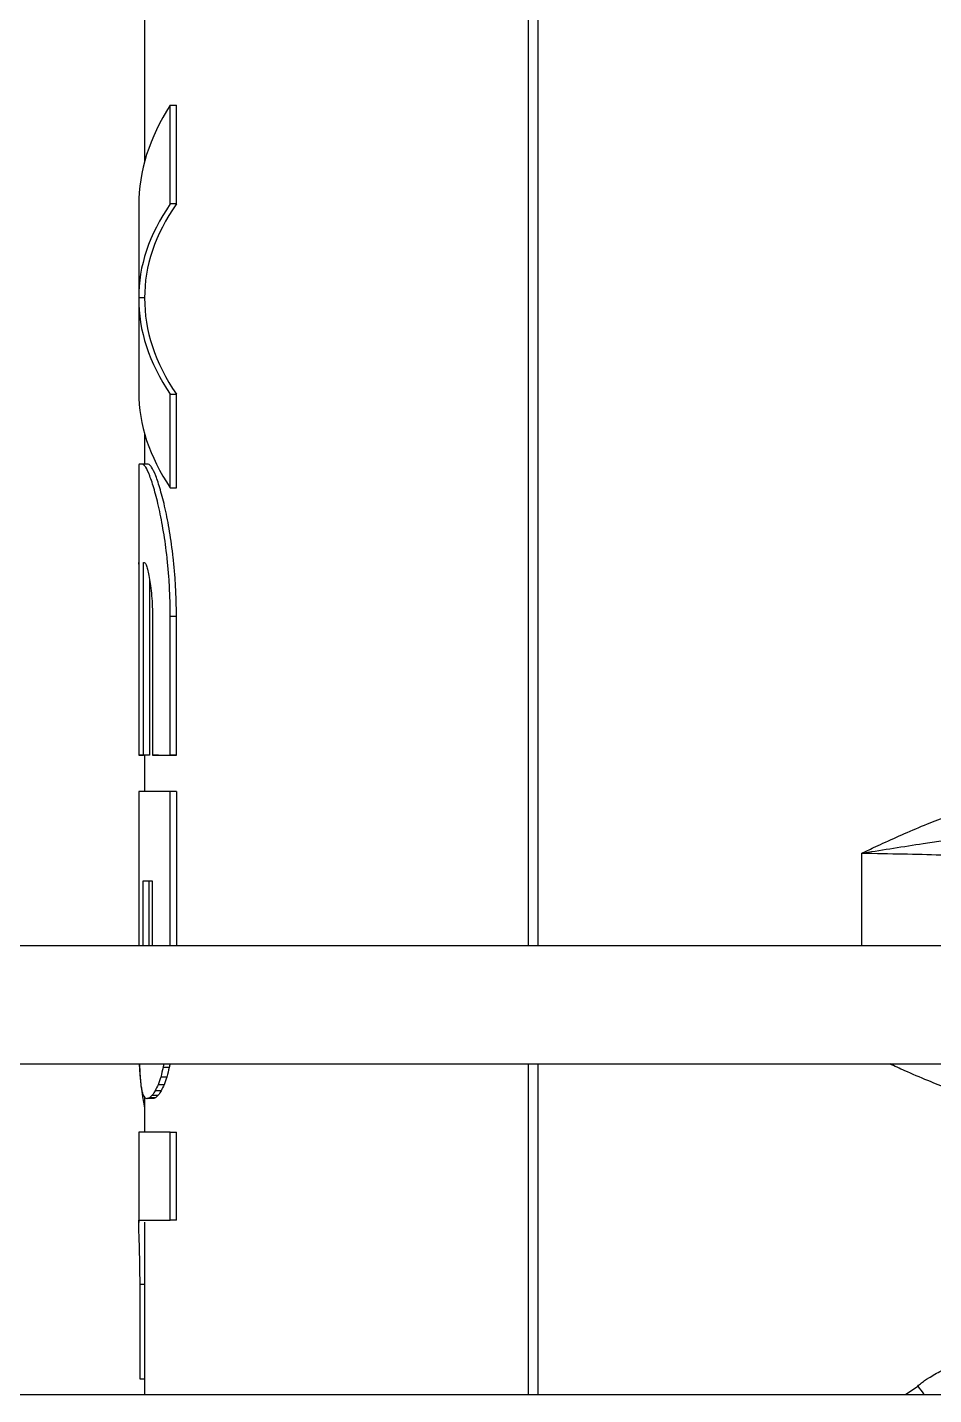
# Model space of a CAD drawing. Header units: centimetres. Extents: x 470464 to 524273, y 49611 to 59074.
# Drawn here: x 488080.68 to 488088.35, y 53981.16 to 53992.74 of the extents above; entities that cross this region are included whole.
import ezdxf

# ---------------------------------------------------------------- set-up
doc = ezdxf.new("R2010")
doc.units = ezdxf.units.CM
doc.header["$MEASUREMENT"] = 0
doc.layers.add('vinç', color=7, linetype='Continuous')

# ---------------------------------------------------------------- blocks, each defined once
blk = doc.blocks.new('fdtrhrghrtsehserhtr')
at = {"color": 2, "linetype": 'Continuous', "lineweight": 25}
for p, q in [((427562.018, 71738.973), (427562.018, 71779.024)), ((427563.018, 71738.973), (427563.018, 71779.024)), ((427565.818, 71738.973), (427565.818, 71779.024)), ((427565.818, 71749.378), (427565.745, 71749.482)), ((427562.018, 71749.008), (427561.235, 71749.008)), ((427544.858, 71746.267), (427562.018, 71746.267)), ((427562.018, 71746.189), (427544.867, 71746.189)), ((427563.018, 71746.267), (427565.818, 71746.267)), ((427565.818, 71746.189), (427563.018, 71746.189)), ((427555.74, 71743.208), (427554.904, 71743.208)), ((427554.904, 71743.156), (427554.904, 71743.208)), ((427555.74, 71743.156), (427554.904, 71743.156)), ((427555.74, 71743.208), (427555.74, 71743.156)), ((427558.142, 71743.208), (427557.351, 71743.208)), ((427557.351, 71743.156), (427557.351, 71743.208)), ((427558.142, 71743.156), (427557.351, 71743.156)), ((427558.142, 71743.156), (427558.142, 71743.208)), ((427560.405, 71743.208), (427559.229, 71743.208)), ((427559.229, 71743.156), (427559.229, 71743.208)), ((427560.405, 71743.156), (427559.229, 71743.156)), ((427560.405, 71743.208), (427560.405, 71743.156)), ((427560.714, 71743.208), (427562.018, 71743.208)), ((427560.714, 71743.208), (427560.714, 71743.156)), ((427562.018, 71743.156), (427560.714, 71743.156)), ((427560.714, 71743.156), (427560.714, 71742.889)), ((427564.342, 71743.208), (427563.597, 71743.208)), ((427563.597, 71743.156), (427563.597, 71743.208)), ((427564.342, 71743.156), (427563.597, 71743.156)), ((427563.597, 71743.156), (427563.597, 71742.891)), ((427564.342, 71743.208), (427564.342, 71743.156)), ((427564.342, 71742.89), (427564.342, 71743.156)), ((427560.405, 71743.057), (427560.405, 71743.007)), ((427563.049, 71743.147), (427563.049, 71743.096)), ((427563.13, 71743.127), (427563.13, 71743.075)), ((427563.195, 71743.104), (427563.195, 71743.053)), ((427563.246, 71743.08), (427563.246, 71743.029)), ((427563.283, 71743.004), (427563.283, 71743.055)), ((427553.972, 71742.939), (427555.381, 71742.939)), ((427556.527, 71742.939), (427556.545, 71742.939)), ((427556.536, 71742.939), (427556.536, 71742.889)), ((427557.686, 71742.939), (427557.944, 71742.939)), ((427557.944, 71742.97), (427557.944, 71742.92)), ((427558.775, 71742.93), (427558.775, 71742.934)), ((427560.405, 71742.93), (427558.775, 71742.93)), ((427558.916, 71742.98), (427560.405, 71742.98)), ((427559.269, 71743.007), (427560.405, 71743.007)), ((427560.405, 71742.98), (427560.405, 71742.93)), ((427560.405, 71742.94), (427560.405, 71742.89)), ((427560.405, 71742.939), (427560.714, 71742.939)), ((427561.468, 71743.004), (427562.018, 71743.004)), ((427561.468, 71742.926), (427561.468, 71743.004)), ((427561.468, 71742.976), (427562.018, 71742.976)), ((427562.018, 71742.926), (427561.468, 71742.926)), ((427563.301, 71742.939), (427563.597, 71742.939)), ((427563.305, 71743.03), (427563.305, 71742.979)), ((427563.311, 71743.018), (427563.311, 71742.967)), ((427563.312, 71743.012), (427563.312, 71742.961)), ((427564.359, 71742.939), (427565.818, 71742.939)), ((427564.887, 71742.939), (427564.887, 71742.9)), ((427565.686, 71742.939), (427565.686, 71742.9)), ((427555.749, 71742.889), (427556.527, 71742.889)), ((427556.545, 71742.889), (427557.334, 71742.889)), ((427557.973, 71742.889), (427558.789, 71742.889)), ((427558.775, 71742.89), (427560.405, 71742.89)), ((427558.775, 71742.89), (427558.775, 71742.89)), ((427558.775, 71742.89), (427558.775, 71742.89)), ((427560.714, 71742.889), (427561.463, 71742.889)), ((427561.463, 71742.889), (427562.018, 71742.889)), ((427561.463, 71742.889), (427561.463, 71742.889)), ((427563.597, 71742.891), (427563.611, 71742.89)), ((427563.597, 71742.889), (427564.362, 71742.889)), ((427565.686, 71742.9), (427564.887, 71742.9))]:
    blk.add_line(p, q, dxfattribs=at)
at = {"color": 2, "linetype": 'Continuous', "lineweight": 25, "flags": 128}
for points in [[(427560.405, 71743.057), (427560.405, 71743.073), (427560.405, 71743.089), (427560.405, 71743.107), (427560.405, 71743.125), (427560.405, 71743.144), (427560.405, 71743.165), (427560.405, 71743.186), (427560.405, 71743.208)], [(427560.405, 71743.007), (427560.405, 71743.022), (427560.405, 71743.038), (427560.405, 71743.056), (427560.405, 71743.074), (427560.405, 71743.093), (427560.405, 71743.113), (427560.405, 71743.134), (427560.405, 71743.156)], [(427560.405, 71742.98), (427560.405, 71742.972), (427560.405, 71742.965), (427560.405, 71742.959), (427560.405, 71742.954), (427560.405, 71742.949), (427560.405, 71742.945), (427560.405, 71742.942), (427560.405, 71742.94)], [(427560.405, 71742.89), (427560.405, 71742.892), (427560.405, 71742.895), (427560.405, 71742.899), (427560.405, 71742.904), (427560.405, 71742.909), (427560.405, 71742.915), (427560.405, 71742.922), (427560.405, 71742.93)], [(427557.944, 71742.92), (427557.944, 71742.915), (427557.944, 71742.911), (427557.944, 71742.907), (427557.944, 71742.904), (427557.944, 71742.9), (427557.944, 71742.898), (427557.944, 71742.895), (427557.944, 71742.893)]]:
    blk.add_lwpolyline(points, dxfattribs=at)
at = {"color": 2, "linetype": 'Continuous', "lineweight": 25}
for centre, major_axis, ratio, start_param, end_param in [((427555.749, 71750.239), (0, 7.35), 0.430364, 2.87118, 3.141593), ((427556.527, 71750.239), (0, 7.3), 0.400639, 2.869281, 3.144695), ((427556.527, 71750.239), (0, 7.35), 0.400639, 2.87118, 3.144674), ((427556.545, 71750.239), (0, 7.3), 0.410397, 3.138491, 3.413904), ((427556.545, 71750.239), (0, 7.35), 0.410397, 3.138512, 3.412005), ((427557.334, 71750.239), (0, 7.35), 0.411614, 3.141593, 3.412005), ((427565.339, 71750.239), (9.652, 0), 0.756346, 4.469588, 4.472848), ((427565.339, 71750.239), (9.718, 0), 0.756346, 4.471273, 4.474509), ((427564.657, 71750.239), (0, 7.3), 0.928299, 2.902052, 2.914308), ((427564.657, 71750.239), (0, 7.35), 0.928299, 2.903713, 2.915881), ((427564.194, 71750.239), (0, 7.3), 0.646803, 2.914308, 2.92857), ((427564.194, 71750.239), (0, 7.35), 0.646803, 2.915881, 2.930041), ((427563.87, 71750.239), (0, 7.3), 0.437429, 2.92857, 2.944858), ((427563.87, 71750.239), (0, 7.35), 0.437429, 2.930041, 2.946213), ((427563.642, 71750.239), (0, 7.3), 0.277054, 2.944858, 2.963192), ((427563.479, 71750.239), (0, 7.3), 0.151443, 2.963192, 2.983594), ((427562.9, 71750.239), (0, 7.35), 0.572514, 3.169693, 3.258301), ((427563.034, 71750.239), (0, 7.35), 0.338013, 3.225065, 3.236968), ((427563.642, 71750.239), (0, 7.35), 0.277054, 2.946213, 2.964418), ((427563.108, 71750.239), (0, 7.35), 0.231519, 3.236968, 3.249811), ((427563.479, 71750.239), (0, 7.35), 0.151443, 2.966199, 2.984678), ((427563.182, 71750.239), (0, 7.35), 0.138769, 3.249811, 3.263588), ((427563.39, 71750.239), (0, 7.3), 0.074311, 2.983594, 2.994578), ((427563.39, 71750.239), (0, 7.35), 0.074311, 2.984678, 2.995585), ((427563.255, 71750.239), (0, 7.35), 0.05699, 3.263588, 3.278297), ((427563.352, 71750.239), (0, 7.3), 0.03854, 2.994578, 3.000097), ((427563.352, 71750.239), (0, 7.35), 0.03854, 2.995585, 3.001066), ((427562.619, 71750.239), (9.443, 0), 0.77834, 4.754707, 4.757777), ((427562.712, 71750.239), (7.39, 0), 0.994548, 4.757777, 4.765854), ((427562.798, 71750.239), (0, 7.35), 0.786199, 3.195057, 3.204103), ((427562.879, 71750.239), (0, 7.35), 0.608878, 3.204103, 3.214108), ((427562.958, 71750.239), (0, 7.35), 0.462034, 3.214108, 3.225065)]:
    blk.add_ellipse(centre, major_axis=major_axis, ratio=ratio, start_param=start_param, end_param=end_param, dxfattribs=at)
for points, knots in [([(427561.235, 71749.008), (427561.22, 71749.042), (427561.191, 71749.101), (427561.136, 71749.222), (427561.067, 71749.373), (427560.99, 71749.557), (427560.918, 71749.746), (427560.858, 71749.932), (427560.82, 71750.084), (427560.799, 71750.193), (427560.788, 71750.261), (427560.78, 71750.328), (427560.774, 71750.393), (427560.771, 71750.457), (427560.771, 71750.499), (427560.771, 71750.52)], [0, 0, 0, 0, 0.069687, 0.124996, 0.250124, 0.382236, 0.50004, 0.63033, 0.749896, 0.794563, 0.837976, 0.880177, 0.921214, 0.961137, 1, 1, 1, 1]), ([(427563.388, 71750.529), (427563.386, 71750.465), (427563.382, 71750.33), (427563.346, 71750.134), (427563.295, 71749.937), (427563.233, 71749.75), (427563.158, 71749.56), (427563.087, 71749.394), (427563.038, 71749.287), (427563.018, 71749.245)], [0, 0, 0, 0, 0.143028, 0.298941, 0.441714, 0.597695, 0.73821, 0.89652, 1, 1, 1, 1]), ([(427561.235, 71749.008), (427561.234, 71749.015), (427561.233, 71749.023), (427561.219, 71749.113), (427561.205, 71749.195), (427561.179, 71749.362), (427561.166, 71749.446), (427561.146, 71749.579), (427561.139, 71749.63), (427561.127, 71749.711), (427561.123, 71749.742), (427561.115, 71749.803), (427561.111, 71749.833), (427561.102, 71749.911), (427561.096, 71749.958), (427561.086, 71750.061), (427561.081, 71750.117), (427561.071, 71750.26), (427561.068, 71750.346), (427561.07, 71750.426)], [-16.75305, -16.75305, -16.75305, -16.75305, -16.521661, -16.521661, -13.87876, -13.87876, -11.09157, -11.09157, -9.349576, -9.349576, -8.26083, -8.26083, -7.172084, -7.172084, -5.43009, -5.43009, -3.27846, -3.27846, 0.23139, 0.23139, 0.23139, 0.23139]), ([(427565.745, 71749.482), (427565.741, 71749.487), (427565.732, 71749.497), (427565.719, 71749.513), (427565.706, 71749.53), (427565.693, 71749.548), (427565.681, 71749.567), (427565.662, 71749.598), (427565.636, 71749.642), (427565.599, 71749.717), (427565.558, 71749.816), (427565.519, 71749.937), (427565.487, 71750.062), (427565.468, 71750.167), (427565.457, 71750.252), (427565.451, 71750.316), (427565.448, 71750.38), (427565.448, 71750.421), (427565.448, 71750.442)], [0, 0, 0, 0, 0.019137, 0.038943, 0.05944, 0.080646, 0.102579, 0.125255, 0.185976, 0.250539, 0.371836, 0.500275, 0.625394, 0.750186, 0.814245, 0.877181, 0.939072, 1, 1, 1, 1]), ([(427561.235, 71749.008), (427561.239, 71749.246), (427561.243, 71749.472), (427561.253, 71749.815), (427561.257, 71749.943), (427561.261, 71750.06)], [-0.7977195, -0.7977195, -0.7977195, -0.7977195, -0.5422979, -0.5422979, -0.3737091, -0.3737091, -0.3737091, -0.3737091]), ([(427565.745, 71749.482), (427565.768, 71749.5), (427565.793, 71749.519), (427565.816, 71749.533), (427565.818, 71749.534)], [0, 0, 0, 0, 0.8944624, 1, 1, 1, 1]), ([(427559.229, 71743.208), (427559.144, 71743.208), (427559.06, 71743.205), (427558.936, 71743.199), (427558.895, 71743.196), (427558.814, 71743.189), (427558.774, 71743.185), (427558.657, 71743.172), (427558.583, 71743.162), (427558.479, 71743.145), (427558.445, 71743.139), (427558.38, 71743.126), (427558.349, 71743.12), (427558.261, 71743.1), (427558.208, 71743.086), (427558.114, 71743.059), (427558.074, 71743.046), (427558.01, 71743.021), (427557.986, 71743.009), (427557.961, 71742.993), (427557.955, 71742.988), (427557.947, 71742.979), (427557.944, 71742.974), (427557.944, 71742.97)], [0, 0, 0, 0, 0.125, 0.125, 0.1875, 0.1875, 0.25, 0.25, 0.375, 0.375, 0.4375, 0.4375, 0.5, 0.5, 0.625, 0.625, 0.75, 0.75, 0.875, 0.875, 0.9375, 0.9375, 1, 1, 1, 1]), ([(427559.229, 71743.156), (427559.144, 71743.156), (427559.06, 71743.154), (427558.936, 71743.147), (427558.895, 71743.144), (427558.814, 71743.137), (427558.774, 71743.133), (427558.657, 71743.121), (427558.584, 71743.111), (427558.479, 71743.093), (427558.445, 71743.087), (427558.38, 71743.075), (427558.349, 71743.068), (427558.261, 71743.049), (427558.208, 71743.035), (427558.114, 71743.008), (427558.074, 71742.995), (427558.01, 71742.97), (427557.986, 71742.959), (427557.961, 71742.943), (427557.955, 71742.938), (427557.947, 71742.928), (427557.944, 71742.924), (427557.944, 71742.92)], [0, 0, 0, 0, 0.125, 0.125, 0.1875, 0.1875, 0.25, 0.25, 0.375, 0.375, 0.4375, 0.4375, 0.5, 0.5, 0.625, 0.625, 0.75, 0.75, 0.875, 0.875, 0.9375, 0.9375, 1, 1, 1, 1]), ([(427558.775, 71742.934), (427558.775, 71742.938), (427558.778, 71742.942), (427558.787, 71742.948), (427558.791, 71742.95), (427558.8, 71742.954), (427558.806, 71742.956), (427558.824, 71742.962), (427558.839, 71742.966), (427558.875, 71742.974), (427558.896, 71742.978), (427558.941, 71742.985), (427558.966, 71742.989), (427559.02, 71742.995), (427559.049, 71742.998), (427559.109, 71743.002), (427559.14, 71743.004), (427559.204, 71743.006), (427559.236, 71743.007), (427559.269, 71743.007)], [0, 0, 0, 0, 0.125, 0.125, 0.1875, 0.1875, 0.25, 0.25, 0.375, 0.375, 0.5, 0.5, 0.625, 0.625, 0.75, 0.75, 0.875, 0.875, 1, 1, 1, 1]), ([(427557.944, 71742.893), (427557.945, 71742.891), (427557.947, 71742.888), (427557.969, 71742.889), (427557.973, 71742.889)], [0, 0, 0, 0, 0.824088, 1, 1, 1, 1]), ([(427558.789, 71742.889), (427558.788, 71742.889), (427558.773, 71742.888), (427558.774, 71742.889), (427558.775, 71742.89)], [0, 0, 0, 0, 0.063119, 1, 1, 1, 1]), ([(427564.887, 71742.9), (427564.851, 71742.9), (427564.816, 71742.9), (427564.764, 71742.899), (427564.747, 71742.899), (427564.712, 71742.899), (427564.695, 71742.898), (427564.646, 71742.897), (427564.614, 71742.897), (427564.555, 71742.895), (427564.527, 71742.894), (427564.477, 71742.892), (427564.454, 71742.891), (427564.424, 71742.89), (427564.415, 71742.89), (427564.398, 71742.89), (427564.391, 71742.889), (427564.37, 71742.889), (427564.36, 71742.889), (427564.346, 71742.889), (427564.342, 71742.889), (427564.342, 71742.89)], [0, 0, 0, 0, 0.125, 0.125, 0.1875, 0.1875, 0.25, 0.25, 0.375, 0.375, 0.5, 0.5, 0.625, 0.625, 0.6875, 0.6875, 0.75, 0.75, 0.875, 0.875, 1, 1, 1, 1])]:
    blk.add_open_spline(points, degree=3, knots=knots, dxfattribs=at)
for points in [[(427563.285, 71743.002), (427563.284, 71743.002), (427563.283, 71743.003), (427563.283, 71743.004)], [(427563.312, 71742.957), (427563.312, 71742.959), (427563.312, 71742.96), (427563.312, 71742.961)]]:
    blk.add_open_spline(points, degree=3, dxfattribs=at)
blk = doc.blocks.new('K')
at = {"layer": 'vinç', "color": 0, "rotation": 270}
blk.add_blockref('fdtrhrghrtsehserhtr', (416338.736, 473046.981), dxfattribs=at)

msp = doc.modelspace()

# ---------------------------------------------------------------- block references
msp.add_blockref('K', (0, 8500))

doc.saveas('drawing.dxf')
